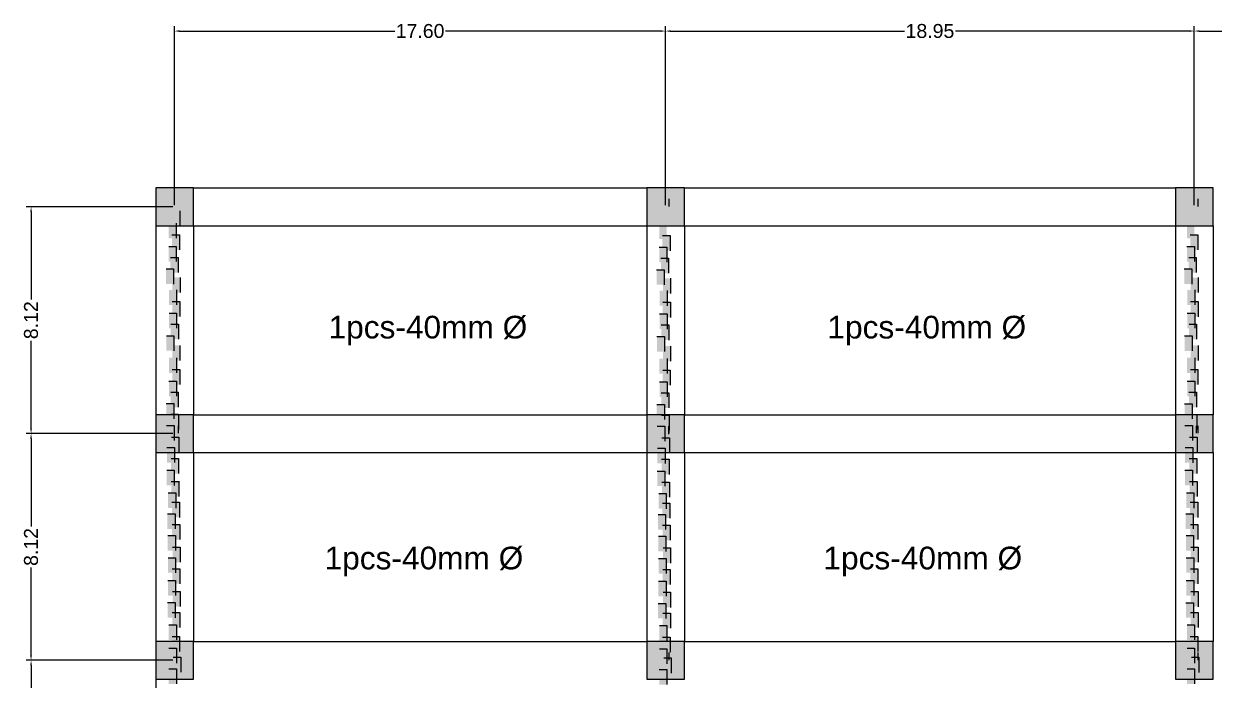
# Model space of a CAD drawing. Header units: millimetres. Extents: x 2391 to 3323, y 1596 to 2537.
# Drawn here: x 2774.3 to 2816.94, y 1987.11 to 2010.58 of the extents above; entities that cross this region are included whole.
import ezdxf

# ---------------------------------------------------------------- set-up
doc = ezdxf.new("R2010")
doc.units = ezdxf.units.MM
for name, color, linetype in [('columns', 250, 'Continuous'), ('dimensions', 203, 'Continuous'), ('Roof', 130, 'Continuous')]:
    doc.layers.add(name, color=color, linetype=linetype)
doc.styles.get("Standard").update_dxf_attribs({"font": 'arial.ttf'})

msp = doc.modelspace()

# ---------------------------------------------------------------- hatches: boundary and pattern name
at = {"layer": 'columns', "linetype": 'ByBlock', "lineweight": 13}
h = msp.add_hatch(color=256, dxfattribs=at)
h.dxf.hatch_style = 1
h.paths.add_polyline_path([(2779.032, 2004.704), (2779.032, 2003.35), (2780.386, 2003.35), (2780.386, 2004.704)])
h = msp.add_hatch(color=256, dxfattribs=at)
h.dxf.hatch_style = 1
h.paths.add_polyline_path([(2796.631, 2004.704), (2796.631, 2003.35), (2797.984, 2003.35), (2797.984, 2004.704)])
h = msp.add_hatch(color=256, dxfattribs=at)
h.dxf.hatch_style = 1
h.paths.add_polyline_path([(2815.583, 2004.704), (2815.583, 2003.35), (2816.937, 2003.35), (2816.937, 2004.704)])
h = msp.add_hatch(color=256, dxfattribs=at)
h.dxf.hatch_style = 1
h.paths.add_polyline_path([(2779.032, 1996.582), (2779.032, 1995.228), (2780.386, 1995.228), (2780.386, 1996.582)])
h = msp.add_hatch(color=256, dxfattribs=at)
h.dxf.hatch_style = 1
h.paths.add_polyline_path([(2796.631, 1996.582), (2796.631, 1995.228), (2797.984, 1995.228), (2797.984, 1996.582)])
h = msp.add_hatch(color=256, dxfattribs=at)
h.dxf.hatch_style = 1
h.paths.add_polyline_path([(2815.583, 1996.582), (2815.583, 1995.228), (2816.937, 1995.228), (2816.937, 1996.582)])
h = msp.add_hatch(color=256, dxfattribs=at)
h.dxf.hatch_style = 1
h.paths.add_polyline_path([(2779.032, 1988.459), (2779.032, 1987.105), (2780.386, 1987.105), (2780.386, 1988.459)])
h = msp.add_hatch(color=256, dxfattribs=at)
h.dxf.hatch_style = 1
h.paths.add_polyline_path([(2796.631, 1988.459), (2796.631, 1987.105), (2797.984, 1987.105), (2797.984, 1988.459)])
h = msp.add_hatch(color=256, dxfattribs=at)
h.dxf.hatch_style = 1
h.paths.add_polyline_path([(2815.583, 1988.459), (2815.583, 1987.105), (2816.937, 1987.105), (2816.937, 1988.459)])
at = {"layer": 'dimensions', "lineweight": 13, "ltscale": 0.25, "true_color": 0x000000}
h = msp.add_hatch(color=18, dxfattribs=at)
h.dxf.hatch_style = 1
h.paths.add_polyline_path([(2796.888, 2004.038), (2796.888, 2004.309), (2797.43, 2004.309), (2797.43, 2004.038)])
h = msp.add_hatch(color=18, dxfattribs=at)
h.dxf.hatch_style = 1
h.paths.add_polyline_path([(2815.841, 2004.038), (2815.841, 2004.309), (2816.382, 2004.309), (2816.382, 2004.038)])
h = msp.add_hatch(color=18, dxfattribs=at)
h.dxf.hatch_style = 1
h.paths.add_polyline_path([(2779.892, 2003.345), (2779.621, 2003.345), (2779.621, 2003.886), (2779.892, 2003.886)])
h = msp.add_hatch(color=18, dxfattribs=at)
h.dxf.hatch_style = 1
h.paths.add_polyline_path([(2779.768, 2002.903), (2779.497, 2002.903), (2779.497, 2003.445), (2779.768, 2003.445)])
h = msp.add_hatch(color=18, dxfattribs=at)
h.dxf.hatch_style = 1
h.paths.add_polyline_path([(2797.35, 2002.877), (2797.079, 2002.877), (2797.079, 2003.418), (2797.35, 2003.418)])
h = msp.add_hatch(color=18, dxfattribs=at)
h.dxf.hatch_style = 1
h.paths.add_polyline_path([(2816.265, 2002.902), (2815.994, 2002.902), (2815.994, 2003.444), (2816.265, 2003.444)])
h = msp.add_hatch(color=18, dxfattribs=at)
h.dxf.hatch_style = 1
h.paths.add_polyline_path([(2779.884, 2002.484), (2779.614, 2002.484), (2779.614, 2003.025), (2779.884, 2003.025)])
h = msp.add_hatch(color=18, dxfattribs=at)
h.dxf.hatch_style = 1
h.paths.add_polyline_path([(2797.467, 2002.457), (2797.196, 2002.457), (2797.196, 2002.999), (2797.467, 2002.999)])
h = msp.add_hatch(color=18, dxfattribs=at)
h.dxf.hatch_style = 1
h.paths.add_polyline_path([(2816.381, 2002.483), (2816.111, 2002.483), (2816.111, 2003.024), (2816.381, 2003.024)])
h = msp.add_hatch(color=18, dxfattribs=at)
h.dxf.hatch_style = 1
h.paths.add_polyline_path([(2779.769, 2002.067), (2779.498, 2002.067), (2779.498, 2002.609), (2779.769, 2002.609)])
h = msp.add_hatch(color=18, dxfattribs=at)
h.dxf.hatch_style = 1
h.paths.add_polyline_path([(2797.351, 2002.041), (2797.08, 2002.041), (2797.08, 2002.583), (2797.351, 2002.583)])
h = msp.add_hatch(color=18, dxfattribs=at)
h.dxf.hatch_style = 1
h.paths.add_polyline_path([(2816.266, 2002.066), (2815.995, 2002.066), (2815.995, 2002.608), (2816.266, 2002.608)])
h = msp.add_hatch(color=18, dxfattribs=at)
h.dxf.hatch_style = 1
h.paths.add_polyline_path([(2779.831, 2001.673), (2779.561, 2001.673), (2779.561, 2002.214), (2779.831, 2002.214)])
h = msp.add_hatch(color=18, dxfattribs=at)
h.dxf.hatch_style = 1
h.paths.add_polyline_path([(2797.414, 2001.646), (2797.143, 2001.646), (2797.143, 2002.188), (2797.414, 2002.188)])
h = msp.add_hatch(color=18, dxfattribs=at)
h.dxf.hatch_style = 1
h.paths.add_polyline_path([(2816.328, 2001.671), (2816.058, 2001.671), (2816.058, 2002.213), (2816.328, 2002.213)])
h = msp.add_hatch(color=18, dxfattribs=at)
h.dxf.hatch_style = 1
h.paths.add_polyline_path([(2779.673, 2001.26), (2779.403, 2001.26), (2779.403, 2001.802), (2779.673, 2001.802)])
h = msp.add_hatch(color=18, dxfattribs=at)
h.dxf.hatch_style = 1
h.paths.add_polyline_path([(2797.256, 2001.234), (2796.985, 2001.234), (2796.985, 2001.775), (2797.256, 2001.775)])
h = msp.add_hatch(color=18, dxfattribs=at)
h.dxf.hatch_style = 1
h.paths.add_polyline_path([(2816.17, 2001.259), (2815.9, 2001.259), (2815.9, 2001.801), (2816.17, 2001.801)])
h = msp.add_hatch(color=18, dxfattribs=at)
h.dxf.hatch_style = 1
h.paths.add_polyline_path([(2779.904, 2000.954), (2779.633, 2000.954), (2779.633, 2001.496), (2779.904, 2001.496)])
h = msp.add_hatch(color=18, dxfattribs=at)
h.dxf.hatch_style = 1
h.paths.add_polyline_path([(2797.486, 2000.928), (2797.216, 2000.928), (2797.216, 2001.469), (2797.486, 2001.469)])
h = msp.add_hatch(color=18, dxfattribs=at)
h.dxf.hatch_style = 1
h.paths.add_polyline_path([(2816.401, 2000.953), (2816.13, 2000.953), (2816.13, 2001.495), (2816.401, 2001.495)])
h = msp.add_hatch(color=18, dxfattribs=at)
h.dxf.hatch_style = 1
h.paths.add_polyline_path([(2779.78, 2000.513), (2779.509, 2000.513), (2779.509, 2001.054), (2779.78, 2001.054)])
h = msp.add_hatch(color=18, dxfattribs=at)
h.dxf.hatch_style = 1
h.paths.add_polyline_path([(2797.362, 2000.486), (2797.092, 2000.486), (2797.092, 2001.028), (2797.362, 2001.028)])
h = msp.add_hatch(color=18, dxfattribs=at)
h.dxf.hatch_style = 1
h.paths.add_polyline_path([(2816.277, 2000.512), (2816.006, 2000.512), (2816.006, 2001.053), (2816.277, 2001.053)])
h = msp.add_hatch(color=18, dxfattribs=at)
h.dxf.hatch_style = 1
h.paths.add_polyline_path([(2779.897, 2000.093), (2779.626, 2000.093), (2779.626, 2000.634), (2779.897, 2000.634)])
h = msp.add_hatch(color=18, dxfattribs=at)
h.dxf.hatch_style = 1
h.paths.add_polyline_path([(2797.479, 2000.067), (2797.208, 2000.067), (2797.208, 2000.608), (2797.479, 2000.608)])
h = msp.add_hatch(color=18, dxfattribs=at)
h.dxf.hatch_style = 1
h.paths.add_polyline_path([(2816.394, 2000.092), (2816.123, 2000.092), (2816.123, 2000.633), (2816.394, 2000.633)])
h = msp.add_hatch(color=18, dxfattribs=at)
h.dxf.hatch_style = 1
h.paths.add_polyline_path([(2779.781, 1999.677), (2779.51, 1999.677), (2779.51, 2000.218), (2779.781, 2000.218)])
h = msp.add_hatch(color=18, dxfattribs=at)
h.dxf.hatch_style = 1
h.paths.add_polyline_path([(2797.363, 1999.65), (2797.093, 1999.65), (2797.093, 2000.192), (2797.363, 2000.192)])
h = msp.add_hatch(color=18, dxfattribs=at)
h.dxf.hatch_style = 1
h.paths.add_polyline_path([(2816.278, 1999.676), (2816.007, 1999.676), (2816.007, 2000.217), (2816.278, 2000.217)])
h = msp.add_hatch(color=18, dxfattribs=at)
h.dxf.hatch_style = 1
h.paths.add_polyline_path([(2779.844, 1999.282), (2779.573, 1999.282), (2779.573, 1999.823), (2779.844, 1999.823)])
h = msp.add_hatch(color=18, dxfattribs=at)
h.dxf.hatch_style = 1
h.paths.add_polyline_path([(2797.426, 1999.255), (2797.155, 1999.255), (2797.155, 1999.797), (2797.426, 1999.797)])
h = msp.add_hatch(color=18, dxfattribs=at)
h.dxf.hatch_style = 1
h.paths.add_polyline_path([(2816.341, 1999.281), (2816.07, 1999.281), (2816.07, 1999.822), (2816.341, 1999.822)])
h = msp.add_hatch(color=18, dxfattribs=at)
h.dxf.hatch_style = 1
h.paths.add_polyline_path([(2779.686, 1998.869), (2779.415, 1998.869), (2779.415, 1999.411), (2779.686, 1999.411)])
h = msp.add_hatch(color=18, dxfattribs=at)
h.dxf.hatch_style = 1
h.paths.add_polyline_path([(2797.268, 1998.843), (2796.997, 1998.843), (2796.997, 1999.385), (2797.268, 1999.385)])
h = msp.add_hatch(color=18, dxfattribs=at)
h.dxf.hatch_style = 1
h.paths.add_polyline_path([(2816.183, 1998.868), (2815.912, 1998.868), (2815.912, 1999.41), (2816.183, 1999.41)])
h = msp.add_hatch(color=18, dxfattribs=at)
h.dxf.hatch_style = 1
h.paths.add_polyline_path([(2779.901, 1998.521), (2779.63, 1998.521), (2779.63, 1999.062), (2779.901, 1999.062)])
h = msp.add_hatch(color=18, dxfattribs=at)
h.dxf.hatch_style = 1
h.paths.add_polyline_path([(2797.483, 1998.494), (2797.213, 1998.494), (2797.213, 1999.036), (2797.483, 1999.036)])
h = msp.add_hatch(color=18, dxfattribs=at)
h.dxf.hatch_style = 1
h.paths.add_polyline_path([(2816.398, 1998.52), (2816.127, 1998.52), (2816.127, 1999.061), (2816.398, 1999.061)])
h = msp.add_hatch(color=18, dxfattribs=at)
h.dxf.hatch_style = 1
h.paths.add_polyline_path([(2779.777, 1998.079), (2779.506, 1998.079), (2779.506, 1998.621), (2779.777, 1998.621)])
h = msp.add_hatch(color=18, dxfattribs=at)
h.dxf.hatch_style = 1
h.paths.add_polyline_path([(2797.36, 1998.053), (2797.089, 1998.053), (2797.089, 1998.594), (2797.36, 1998.594)])
h = msp.add_hatch(color=18, dxfattribs=at)
h.dxf.hatch_style = 1
h.paths.add_polyline_path([(2816.274, 1998.078), (2816.003, 1998.078), (2816.003, 1998.619), (2816.274, 1998.619)])
h = msp.add_hatch(color=18, dxfattribs=at)
h.dxf.hatch_style = 1
h.paths.add_polyline_path([(2779.894, 1997.659), (2779.623, 1997.659), (2779.623, 1998.201), (2779.894, 1998.201)])
h = msp.add_hatch(color=18, dxfattribs=at)
h.dxf.hatch_style = 1
h.paths.add_polyline_path([(2797.476, 1997.633), (2797.205, 1997.633), (2797.205, 1998.174), (2797.476, 1998.174)])
h = msp.add_hatch(color=18, dxfattribs=at)
h.dxf.hatch_style = 1
h.paths.add_polyline_path([(2816.391, 1997.658), (2816.12, 1997.658), (2816.12, 1998.2), (2816.391, 1998.2)])
h = msp.add_hatch(color=18, dxfattribs=at)
h.dxf.hatch_style = 1
h.paths.add_polyline_path([(2779.778, 1997.243), (2779.507, 1997.243), (2779.507, 1997.785), (2779.778, 1997.785)])
h = msp.add_hatch(color=18, dxfattribs=at)
h.dxf.hatch_style = 1
h.paths.add_polyline_path([(2797.36, 1997.217), (2797.09, 1997.217), (2797.09, 1997.758), (2797.36, 1997.758)])
h = msp.add_hatch(color=18, dxfattribs=at)
h.dxf.hatch_style = 1
h.paths.add_polyline_path([(2816.275, 1997.242), (2816.004, 1997.242), (2816.004, 1997.784), (2816.275, 1997.784)])
h = msp.add_hatch(color=18, dxfattribs=at)
h.dxf.hatch_style = 1
h.paths.add_polyline_path([(2779.683, 1996.436), (2779.412, 1996.436), (2779.412, 1996.977), (2779.683, 1996.977)])
h = msp.add_hatch(color=18, dxfattribs=at)
h.dxf.hatch_style = 1
h.paths.add_polyline_path([(2779.841, 1996.848), (2779.57, 1996.848), (2779.57, 1997.39), (2779.841, 1997.39)])
h = msp.add_hatch(color=18, dxfattribs=at)
h.dxf.hatch_style = 1
h.paths.add_polyline_path([(2797.423, 1996.822), (2797.153, 1996.822), (2797.153, 1997.363), (2797.423, 1997.363)])
h = msp.add_hatch(color=18, dxfattribs=at)
h.dxf.hatch_style = 1
h.paths.add_polyline_path([(2816.18, 1996.435), (2815.909, 1996.435), (2815.909, 1996.976), (2816.18, 1996.976)])
h = msp.add_hatch(color=18, dxfattribs=at)
h.dxf.hatch_style = 1
h.paths.add_polyline_path([(2816.338, 1996.847), (2816.067, 1996.847), (2816.067, 1997.389), (2816.338, 1997.389)])
h = msp.add_hatch(color=18, dxfattribs=at)
h.dxf.hatch_style = 1
h.paths.add_polyline_path([(2779.848, 1996.053), (2779.577, 1996.053), (2779.577, 1996.595), (2779.848, 1996.595)])
h = msp.add_hatch(color=18, dxfattribs=at)
h.dxf.hatch_style = 1
h.paths.add_polyline_path([(2797.265, 1996.409), (2796.994, 1996.409), (2796.994, 1996.951), (2797.265, 1996.951)])
h = msp.add_hatch(color=18, dxfattribs=at)
h.dxf.hatch_style = 1
h.paths.add_polyline_path([(2797.431, 1996.027), (2797.16, 1996.027), (2797.16, 1996.568), (2797.431, 1996.568)])
h = msp.add_hatch(color=18, dxfattribs=at)
h.dxf.hatch_style = 1
h.paths.add_polyline_path([(2816.345, 1996.052), (2816.074, 1996.052), (2816.074, 1996.593), (2816.345, 1996.593)])
h = msp.add_hatch(color=18, dxfattribs=at)
h.dxf.hatch_style = 1
h.paths.add_polyline_path([(2779.289, 1995.916), (2779.289, 1996.186), (2779.831, 1996.186), (2779.831, 1995.916)])
h = msp.add_hatch(color=18, dxfattribs=at)
h.dxf.hatch_style = 1
h.paths.add_polyline_path([(2779.694, 1995.655), (2779.423, 1995.655), (2779.423, 1996.197), (2779.694, 1996.197)])
h = msp.add_hatch(color=18, dxfattribs=at)
h.dxf.hatch_style = 1
h.paths.add_polyline_path([(2796.872, 1995.889), (2796.872, 1996.16), (2797.413, 1996.16), (2797.413, 1995.889)])
h = msp.add_hatch(color=18, dxfattribs=at)
h.dxf.hatch_style = 1
h.paths.add_polyline_path([(2796.888, 1995.916), (2796.888, 1996.186), (2797.43, 1996.186), (2797.43, 1995.916)])
h = msp.add_hatch(color=18, dxfattribs=at)
h.dxf.hatch_style = 1
h.paths.add_polyline_path([(2797.276, 1995.629), (2797.005, 1995.629), (2797.005, 1996.17), (2797.276, 1996.17)])
h = msp.add_hatch(color=18, dxfattribs=at)
h.dxf.hatch_style = 1
h.paths.add_polyline_path([(2815.786, 1995.914), (2815.786, 1996.185), (2816.328, 1996.185), (2816.328, 1995.914)])
h = msp.add_hatch(color=18, dxfattribs=at)
h.dxf.hatch_style = 1
h.paths.add_polyline_path([(2815.841, 1995.916), (2815.841, 1996.186), (2816.382, 1996.186), (2816.382, 1995.916)])
h = msp.add_hatch(color=18, dxfattribs=at)
h.dxf.hatch_style = 1
h.paths.add_polyline_path([(2816.191, 1995.654), (2815.92, 1995.654), (2815.92, 1996.196), (2816.191, 1996.196)])
h = msp.add_hatch(color=18, dxfattribs=at)
h.dxf.hatch_style = 1
h.paths.add_polyline_path([(2779.863, 1995.239), (2779.592, 1995.239), (2779.592, 1995.78), (2779.863, 1995.78)])
h = msp.add_hatch(color=18, dxfattribs=at)
h.dxf.hatch_style = 1
h.paths.add_polyline_path([(2797.445, 1995.212), (2797.175, 1995.212), (2797.175, 1995.754), (2797.445, 1995.754)])
h = msp.add_hatch(color=18, dxfattribs=at)
h.dxf.hatch_style = 1
h.paths.add_polyline_path([(2816.36, 1995.238), (2816.089, 1995.238), (2816.089, 1995.779), (2816.36, 1995.779)])
h = msp.add_hatch(color=18, dxfattribs=at)
h.dxf.hatch_style = 1
h.paths.add_polyline_path([(2779.705, 1994.863), (2779.434, 1994.863), (2779.434, 1995.405), (2779.705, 1995.405)])
h = msp.add_hatch(color=18, dxfattribs=at)
h.dxf.hatch_style = 1
h.paths.add_polyline_path([(2797.287, 1994.837), (2797.016, 1994.837), (2797.016, 1995.378), (2797.287, 1995.378)])
h = msp.add_hatch(color=18, dxfattribs=at)
h.dxf.hatch_style = 1
h.paths.add_polyline_path([(2816.202, 1994.862), (2815.931, 1994.862), (2815.931, 1995.404), (2816.202, 1995.404)])
h = msp.add_hatch(color=18, dxfattribs=at)
h.dxf.hatch_style = 1
h.paths.add_polyline_path([(2779.851, 1994.47), (2779.58, 1994.47), (2779.58, 1995.011), (2779.851, 1995.011)])
h = msp.add_hatch(color=18, dxfattribs=at)
h.dxf.hatch_style = 1
h.paths.add_polyline_path([(2797.434, 1994.443), (2797.163, 1994.443), (2797.163, 1994.985), (2797.434, 1994.985)])
h = msp.add_hatch(color=18, dxfattribs=at)
h.dxf.hatch_style = 1
h.paths.add_polyline_path([(2816.348, 1994.469), (2816.078, 1994.469), (2816.078, 1995.01), (2816.348, 1995.01)])
h = msp.add_hatch(color=18, dxfattribs=at)
h.dxf.hatch_style = 1
h.paths.add_polyline_path([(2779.699, 1994.047), (2779.428, 1994.047), (2779.428, 1994.589), (2779.699, 1994.589)])
h = msp.add_hatch(color=18, dxfattribs=at)
h.dxf.hatch_style = 1
h.paths.add_polyline_path([(2797.281, 1994.021), (2797.011, 1994.021), (2797.011, 1994.562), (2797.281, 1994.562)])
h = msp.add_hatch(color=18, dxfattribs=at)
h.dxf.hatch_style = 1
h.paths.add_polyline_path([(2816.196, 1994.046), (2815.925, 1994.046), (2815.925, 1994.588), (2816.196, 1994.588)])
h = msp.add_hatch(color=18, dxfattribs=at)
h.dxf.hatch_style = 1
h.paths.add_polyline_path([(2779.862, 1993.65), (2779.591, 1993.65), (2779.591, 1994.192), (2779.862, 1994.192)])
h = msp.add_hatch(color=18, dxfattribs=at)
h.dxf.hatch_style = 1
h.paths.add_polyline_path([(2779.864, 1993.653), (2779.593, 1993.653), (2779.593, 1994.194), (2779.864, 1994.194)])
h = msp.add_hatch(color=18, dxfattribs=at)
h.dxf.hatch_style = 1
h.paths.add_polyline_path([(2797.444, 1993.624), (2797.174, 1993.624), (2797.174, 1994.165), (2797.444, 1994.165)])
h = msp.add_hatch(color=18, dxfattribs=at)
h.dxf.hatch_style = 1
h.paths.add_polyline_path([(2797.446, 1993.626), (2797.175, 1993.626), (2797.175, 1994.168), (2797.446, 1994.168)])
h = msp.add_hatch(color=18, dxfattribs=at)
h.dxf.hatch_style = 1
h.paths.add_polyline_path([(2816.359, 1993.649), (2816.088, 1993.649), (2816.088, 1994.191), (2816.359, 1994.191)])
h = msp.add_hatch(color=18, dxfattribs=at)
h.dxf.hatch_style = 1
h.paths.add_polyline_path([(2816.361, 1993.652), (2816.09, 1993.652), (2816.09, 1994.193), (2816.361, 1994.193)])
h = msp.add_hatch(color=18, dxfattribs=at)
h.dxf.hatch_style = 1
h.paths.add_polyline_path([(2779.748, 1993.237), (2779.477, 1993.237), (2779.477, 1993.778), (2779.748, 1993.778)])
h = msp.add_hatch(color=18, dxfattribs=at)
h.dxf.hatch_style = 1
h.paths.add_polyline_path([(2797.33, 1993.21), (2797.06, 1993.21), (2797.06, 1993.752), (2797.33, 1993.752)])
h = msp.add_hatch(color=18, dxfattribs=at)
h.dxf.hatch_style = 1
h.paths.add_polyline_path([(2816.245, 1993.236), (2815.974, 1993.236), (2815.974, 1993.777), (2816.245, 1993.777)])
h = msp.add_hatch(color=18, dxfattribs=at)
h.dxf.hatch_style = 1
h.paths.add_polyline_path([(2779.883, 1992.902), (2779.613, 1992.902), (2779.613, 1993.444), (2779.883, 1993.444)])
h = msp.add_hatch(color=18, dxfattribs=at)
h.dxf.hatch_style = 1
h.paths.add_polyline_path([(2797.466, 1992.876), (2797.195, 1992.876), (2797.195, 1993.417), (2797.466, 1993.417)])
h = msp.add_hatch(color=18, dxfattribs=at)
h.dxf.hatch_style = 1
h.paths.add_polyline_path([(2816.38, 1992.901), (2816.11, 1992.901), (2816.11, 1993.443), (2816.38, 1993.443)])
h = msp.add_hatch(color=18, dxfattribs=at)
h.dxf.hatch_style = 1
h.paths.add_polyline_path([(2779.725, 1992.49), (2779.454, 1992.49), (2779.454, 1993.031), (2779.725, 1993.031)])
h = msp.add_hatch(color=18, dxfattribs=at)
h.dxf.hatch_style = 1
h.paths.add_polyline_path([(2797.308, 1992.463), (2797.037, 1992.463), (2797.037, 1993.005), (2797.308, 1993.005)])
h = msp.add_hatch(color=18, dxfattribs=at)
h.dxf.hatch_style = 1
h.paths.add_polyline_path([(2816.222, 1992.489), (2815.951, 1992.489), (2815.951, 1993.03), (2816.222, 1993.03)])
h = msp.add_hatch(color=18, dxfattribs=at)
h.dxf.hatch_style = 1
h.paths.add_polyline_path([(2779.891, 1992.107), (2779.62, 1992.107), (2779.62, 1992.649), (2779.891, 1992.649)])
h = msp.add_hatch(color=18, dxfattribs=at)
h.dxf.hatch_style = 1
h.paths.add_polyline_path([(2797.473, 1992.081), (2797.202, 1992.081), (2797.202, 1992.622), (2797.473, 1992.622)])
h = msp.add_hatch(color=18, dxfattribs=at)
h.dxf.hatch_style = 1
h.paths.add_polyline_path([(2816.388, 1992.106), (2816.117, 1992.106), (2816.117, 1992.648), (2816.388, 1992.648)])
h = msp.add_hatch(color=18, dxfattribs=at)
h.dxf.hatch_style = 1
h.paths.add_polyline_path([(2779.736, 1991.71), (2779.465, 1991.71), (2779.465, 1992.251), (2779.736, 1992.251)])
h = msp.add_hatch(color=18, dxfattribs=at)
h.dxf.hatch_style = 1
h.paths.add_polyline_path([(2797.319, 1991.683), (2797.048, 1991.683), (2797.048, 1992.225), (2797.319, 1992.225)])
h = msp.add_hatch(color=18, dxfattribs=at)
h.dxf.hatch_style = 1
h.paths.add_polyline_path([(2816.233, 1991.708), (2815.963, 1991.708), (2815.963, 1992.25), (2816.233, 1992.25)])
h = msp.add_hatch(color=18, dxfattribs=at)
h.dxf.hatch_style = 1
h.paths.add_polyline_path([(2779.747, 1990.917), (2779.476, 1990.917), (2779.476, 1991.459), (2779.747, 1991.459)])
h = msp.add_hatch(color=18, dxfattribs=at)
h.dxf.hatch_style = 1
h.paths.add_polyline_path([(2779.905, 1991.293), (2779.635, 1991.293), (2779.635, 1991.834), (2779.905, 1991.834)])
h = msp.add_hatch(color=18, dxfattribs=at)
h.dxf.hatch_style = 1
h.paths.add_polyline_path([(2797.33, 1990.891), (2797.059, 1990.891), (2797.059, 1991.432), (2797.33, 1991.432)])
h = msp.add_hatch(color=18, dxfattribs=at)
h.dxf.hatch_style = 1
h.paths.add_polyline_path([(2797.488, 1991.267), (2797.217, 1991.267), (2797.217, 1991.808), (2797.488, 1991.808)])
h = msp.add_hatch(color=18, dxfattribs=at)
h.dxf.hatch_style = 1
h.paths.add_polyline_path([(2816.244, 1990.916), (2815.973, 1990.916), (2815.973, 1991.458), (2816.244, 1991.458)])
h = msp.add_hatch(color=18, dxfattribs=at)
h.dxf.hatch_style = 1
h.paths.add_polyline_path([(2816.402, 1991.292), (2816.132, 1991.292), (2816.132, 1991.833), (2816.402, 1991.833)])
h = msp.add_hatch(color=18, dxfattribs=at)
h.dxf.hatch_style = 1
h.paths.add_polyline_path([(2779.894, 1990.524), (2779.623, 1990.524), (2779.623, 1991.065), (2779.894, 1991.065)])
h = msp.add_hatch(color=18, dxfattribs=at)
h.dxf.hatch_style = 1
h.paths.add_polyline_path([(2797.476, 1990.497), (2797.205, 1990.497), (2797.205, 1991.039), (2797.476, 1991.039)])
h = msp.add_hatch(color=18, dxfattribs=at)
h.dxf.hatch_style = 1
h.paths.add_polyline_path([(2816.391, 1990.523), (2816.12, 1990.523), (2816.12, 1991.064), (2816.391, 1991.064)])
h = msp.add_hatch(color=18, dxfattribs=at)
h.dxf.hatch_style = 1
h.paths.add_polyline_path([(2779.741, 1990.101), (2779.47, 1990.101), (2779.47, 1990.643), (2779.741, 1990.643)])
h = msp.add_hatch(color=18, dxfattribs=at)
h.dxf.hatch_style = 1
h.paths.add_polyline_path([(2797.324, 1990.075), (2797.053, 1990.075), (2797.053, 1990.616), (2797.324, 1990.616)])
h = msp.add_hatch(color=18, dxfattribs=at)
h.dxf.hatch_style = 1
h.paths.add_polyline_path([(2816.238, 1990.1), (2815.968, 1990.1), (2815.968, 1990.642), (2816.238, 1990.642)])
h = msp.add_hatch(color=18, dxfattribs=at)
h.dxf.hatch_style = 1
h.paths.add_polyline_path([(2779.904, 1989.704), (2779.634, 1989.704), (2779.634, 1990.246), (2779.904, 1990.246)])
h = msp.add_hatch(color=18, dxfattribs=at)
h.dxf.hatch_style = 1
h.paths.add_polyline_path([(2797.487, 1989.678), (2797.216, 1989.678), (2797.216, 1990.219), (2797.487, 1990.219)])
h = msp.add_hatch(color=18, dxfattribs=at)
h.dxf.hatch_style = 1
h.paths.add_polyline_path([(2816.401, 1989.703), (2816.131, 1989.703), (2816.131, 1990.245), (2816.401, 1990.245)])
h = msp.add_hatch(color=18, dxfattribs=at)
h.dxf.hatch_style = 1
h.paths.add_polyline_path([(2779.729, 1989.306), (2779.459, 1989.306), (2779.459, 1989.848), (2779.729, 1989.848)])
h = msp.add_hatch(color=18, dxfattribs=at)
h.dxf.hatch_style = 1
h.paths.add_polyline_path([(2797.312, 1989.28), (2797.041, 1989.28), (2797.041, 1989.821), (2797.312, 1989.821)])
h = msp.add_hatch(color=18, dxfattribs=at)
h.dxf.hatch_style = 1
h.paths.add_polyline_path([(2816.227, 1989.305), (2815.956, 1989.305), (2815.956, 1989.847), (2816.227, 1989.847)])
h = msp.add_hatch(color=18, dxfattribs=at)
h.dxf.hatch_style = 1
h.paths.add_polyline_path([(2779.897, 1988.956), (2779.626, 1988.956), (2779.626, 1989.498), (2779.897, 1989.498)])
h = msp.add_hatch(color=18, dxfattribs=at)
h.dxf.hatch_style = 1
h.paths.add_polyline_path([(2797.48, 1988.93), (2797.209, 1988.93), (2797.209, 1989.471), (2797.48, 1989.471)])
h = msp.add_hatch(color=18, dxfattribs=at)
h.dxf.hatch_style = 1
h.paths.add_polyline_path([(2816.394, 1988.955), (2816.123, 1988.955), (2816.123, 1989.497), (2816.394, 1989.497)])
h = msp.add_hatch(color=18, dxfattribs=at)
h.dxf.hatch_style = 1
h.paths.add_polyline_path([(2779.773, 1988.515), (2779.502, 1988.515), (2779.502, 1989.056), (2779.773, 1989.056)])
h = msp.add_hatch(color=18, dxfattribs=at)
h.dxf.hatch_style = 1
h.paths.add_polyline_path([(2797.356, 1988.488), (2797.085, 1988.488), (2797.085, 1989.03), (2797.356, 1989.03)])
h = msp.add_hatch(color=18, dxfattribs=at)
h.dxf.hatch_style = 1
h.paths.add_polyline_path([(2816.27, 1988.513), (2816, 1988.513), (2816, 1989.055), (2816.27, 1989.055)])
h = msp.add_hatch(color=18, dxfattribs=at)
h.dxf.hatch_style = 1
h.paths.add_polyline_path([(2779.89, 1988.095), (2779.619, 1988.095), (2779.619, 1988.636), (2779.89, 1988.636)])
h = msp.add_hatch(color=18, dxfattribs=at)
h.dxf.hatch_style = 1
h.paths.add_polyline_path([(2797.472, 1988.068), (2797.202, 1988.068), (2797.202, 1988.61), (2797.472, 1988.61)])
h = msp.add_hatch(color=18, dxfattribs=at)
h.dxf.hatch_style = 1
h.paths.add_polyline_path([(2816.387, 1988.094), (2816.116, 1988.094), (2816.116, 1988.635), (2816.387, 1988.635)])
h = msp.add_hatch(color=18, dxfattribs=at)
h.dxf.hatch_style = 1
h.paths.add_polyline_path([(2779.774, 1987.679), (2779.503, 1987.679), (2779.503, 1988.22), (2779.774, 1988.22)])
h = msp.add_hatch(color=18, dxfattribs=at)
h.dxf.hatch_style = 1
h.paths.add_polyline_path([(2796.888, 1987.793), (2796.888, 1988.064), (2797.43, 1988.064), (2797.43, 1987.793)])
h = msp.add_hatch(color=18, dxfattribs=at)
h.dxf.hatch_style = 1
h.paths.add_polyline_path([(2797.357, 1987.652), (2797.086, 1987.652), (2797.086, 1988.194), (2797.357, 1988.194)])
h = msp.add_hatch(color=18, dxfattribs=at)
h.dxf.hatch_style = 1
h.paths.add_polyline_path([(2815.841, 1987.793), (2815.841, 1988.064), (2816.382, 1988.064), (2816.382, 1987.793)])
h = msp.add_hatch(color=18, dxfattribs=at)
h.dxf.hatch_style = 1
h.paths.add_polyline_path([(2816.271, 1987.678), (2816, 1987.678), (2816, 1988.219), (2816.271, 1988.219)])
h = msp.add_hatch(color=18, dxfattribs=at)
h.dxf.hatch_style = 1
h.paths.add_polyline_path([(2779.93, 1987.352), (2779.659, 1987.352), (2779.659, 1987.893), (2779.93, 1987.893)])
h = msp.add_hatch(color=18, dxfattribs=at)
h.dxf.hatch_style = 1
h.paths.add_polyline_path([(2797.512, 1987.325), (2797.242, 1987.325), (2797.242, 1987.867), (2797.512, 1987.867)])
h = msp.add_hatch(color=18, dxfattribs=at)
h.dxf.hatch_style = 1
h.paths.add_polyline_path([(2816.427, 1987.351), (2816.156, 1987.351), (2816.156, 1987.892), (2816.427, 1987.892)])
h = msp.add_hatch(color=18, dxfattribs=at)
h.dxf.hatch_style = 1
h.paths.add_polyline_path([(2779.772, 1986.939), (2779.501, 1986.939), (2779.501, 1987.481), (2779.772, 1987.481)])
h = msp.add_hatch(color=18, dxfattribs=at)
h.dxf.hatch_style = 1
h.paths.add_polyline_path([(2797.354, 1986.913), (2797.083, 1986.913), (2797.083, 1987.454), (2797.354, 1987.454)])
h = msp.add_hatch(color=18, dxfattribs=at)
h.dxf.hatch_style = 1
h.paths.add_polyline_path([(2816.269, 1986.938), (2815.998, 1986.938), (2815.998, 1987.48), (2816.269, 1987.48)])

# ---------------------------------------------------------------- linework, layer by layer
at = {"layer": 'columns', "linetype": 'ByBlock', "lineweight": 13}
for p, q in [((2780.386, 2004.704), (2779.032, 2004.704)), ((2779.032, 2004.704), (2779.032, 2003.35)), ((2780.386, 2003.35), (2780.386, 2004.704)), ((2797.984, 2004.704), (2796.631, 2004.704)), ((2796.631, 2004.704), (2796.631, 2003.35)), ((2797.984, 2003.35), (2797.984, 2004.704)), ((2816.937, 2004.704), (2815.583, 2004.704)), ((2815.583, 2004.704), (2815.583, 2003.35)), ((2816.937, 2003.35), (2816.937, 2004.704)), ((2779.032, 2003.35), (2780.386, 2003.35)), ((2796.631, 2003.35), (2797.984, 2003.35)), ((2815.583, 2003.35), (2816.937, 2003.35)), ((2780.386, 1996.582), (2779.032, 1996.582)), ((2779.032, 1996.582), (2779.032, 1995.228)), ((2780.386, 1995.228), (2780.386, 1996.582)), ((2797.984, 1996.582), (2796.631, 1996.582)), ((2796.631, 1996.582), (2796.631, 1995.228)), ((2797.984, 1995.228), (2797.984, 1996.582)), ((2816.937, 1996.582), (2815.583, 1996.582)), ((2815.583, 1996.582), (2815.583, 1995.228)), ((2816.937, 1995.228), (2816.937, 1996.582)), ((2779.032, 1995.228), (2780.386, 1995.228)), ((2796.631, 1995.228), (2797.984, 1995.228)), ((2815.583, 1995.228), (2816.937, 1995.228)), ((2780.386, 1988.459), (2779.032, 1988.459)), ((2779.032, 1988.459), (2779.032, 1987.105)), ((2780.386, 1987.105), (2780.386, 1988.459)), ((2797.984, 1988.459), (2796.631, 1988.459)), ((2796.631, 1988.459), (2796.631, 1987.105)), ((2797.984, 1987.105), (2797.984, 1988.459)), ((2816.937, 1988.459), (2815.583, 1988.459)), ((2815.583, 1988.459), (2815.583, 1987.105)), ((2816.937, 1987.105), (2816.937, 1988.459)), ((2779.032, 1987.105), (2780.386, 1987.105)), ((2796.631, 1987.105), (2797.984, 1987.105)), ((2815.583, 1987.105), (2816.937, 1987.105))]:
    msp.add_line(p, q, dxfattribs=at)
at = {"layer": 'dimensions', "linetype": 'ByBlock', "lineweight": 13}
for p, q in [((2779.709, 2004.09), (2779.709, 2010.504)), ((2779.889, 2010.324), (2787.599, 2010.324)), ((2797.128, 2010.324), (2789.417, 2010.324)), ((2797.308, 2004.09), (2797.308, 2010.504)), ((2797.308, 2004.09), (2797.308, 2010.504)), ((2797.488, 2010.324), (2805.872, 2010.324)), ((2816.08, 2010.324), (2807.696, 2010.324)), ((2816.26, 2004.09), (2816.26, 2010.504)), ((2816.26, 2004.09), (2816.26, 2010.504)), ((2816.44, 2010.324), (2824.15, 2010.324)), ((2779.646, 2004.027), (2774.384, 2004.027)), ((2774.564, 2003.847), (2774.564, 2000.703)), ((2774.564, 1996.085), (2774.564, 1999.229)), ((2779.646, 1995.905), (2774.384, 1995.905)), ((2779.646, 1995.905), (2774.384, 1995.905)), ((2774.564, 1995.725), (2774.564, 1992.581)), ((2774.564, 1987.962), (2774.564, 1991.106)), ((2779.646, 1987.782), (2774.384, 1987.782)), ((2779.646, 1987.782), (2774.384, 1987.782)), ((2774.564, 1987.602), (2774.564, 1984.458))]:
    msp.add_line(p, q, dxfattribs=at)
at = {"layer": 'dimensions', "color": 18, "lineweight": 13, "ltscale": 0.25, "true_color": 0x000000}
for p, q in [((2797.43, 2004.309), (2797.43, 2004.038)), ((2816.382, 2004.309), (2816.382, 2004.038)), ((2779.892, 2003.886), (2779.892, 2003.345)), ((2779.768, 2003.445), (2779.768, 2002.903)), ((2779.614, 2003.025), (2779.884, 2003.025)), ((2779.884, 2003.025), (2779.884, 2002.484)), ((2797.196, 2002.999), (2797.467, 2002.999)), ((2797.467, 2002.999), (2797.467, 2002.457)), ((2816.111, 2003.024), (2816.381, 2003.024)), ((2816.381, 2003.024), (2816.381, 2002.483)), ((2779.498, 2002.609), (2779.769, 2002.609)), ((2779.769, 2002.609), (2779.769, 2002.067)), ((2797.08, 2002.583), (2797.351, 2002.583)), ((2797.351, 2002.583), (2797.351, 2002.041)), ((2815.995, 2002.608), (2816.266, 2002.608)), ((2816.266, 2002.608), (2816.266, 2002.066)), ((2779.561, 2002.214), (2779.831, 2002.214)), ((2779.831, 2002.214), (2779.831, 2001.673)), ((2797.143, 2002.188), (2797.414, 2002.188)), ((2797.414, 2002.188), (2797.414, 2001.646)), ((2816.058, 2002.213), (2816.328, 2002.213)), ((2816.328, 2002.213), (2816.328, 2001.671)), ((2779.403, 2001.802), (2779.673, 2001.802)), ((2779.673, 2001.802), (2779.673, 2001.26)), ((2796.985, 2001.775), (2797.256, 2001.775)), ((2797.256, 2001.775), (2797.256, 2001.234)), ((2815.9, 2001.801), (2816.17, 2001.801)), ((2816.17, 2001.801), (2816.17, 2001.259)), ((2779.904, 2001.496), (2779.904, 2000.954)), ((2797.486, 2001.469), (2797.486, 2000.928)), ((2816.401, 2001.495), (2816.401, 2000.953)), ((2779.78, 2001.054), (2779.78, 2000.513)), ((2797.362, 2001.028), (2797.362, 2000.486)), ((2816.277, 2001.053), (2816.277, 2000.512)), ((2779.626, 2000.634), (2779.897, 2000.634)), ((2779.897, 2000.634), (2779.897, 2000.093)), ((2797.208, 2000.608), (2797.479, 2000.608)), ((2797.479, 2000.608), (2797.479, 2000.067)), ((2816.123, 2000.633), (2816.394, 2000.633)), ((2816.394, 2000.633), (2816.394, 2000.092)), ((2779.51, 2000.218), (2779.781, 2000.218)), ((2779.781, 2000.218), (2779.781, 1999.677)), ((2797.093, 2000.192), (2797.363, 2000.192)), ((2797.363, 2000.192), (2797.363, 1999.65)), ((2816.007, 2000.217), (2816.278, 2000.217)), ((2816.278, 2000.217), (2816.278, 1999.676)), ((2779.573, 1999.823), (2779.844, 1999.823)), ((2779.844, 1999.823), (2779.844, 1999.282)), ((2797.155, 1999.797), (2797.426, 1999.797)), ((2797.426, 1999.797), (2797.426, 1999.255)), ((2816.07, 1999.822), (2816.341, 1999.822)), ((2816.341, 1999.822), (2816.341, 1999.281)), ((2779.415, 1999.411), (2779.686, 1999.411)), ((2779.686, 1999.411), (2779.686, 1998.869)), ((2796.997, 1999.385), (2797.268, 1999.385)), ((2797.268, 1999.385), (2797.268, 1998.843)), ((2815.912, 1999.41), (2816.183, 1999.41)), ((2816.183, 1999.41), (2816.183, 1998.868)), ((2779.901, 1999.062), (2779.901, 1998.521)), ((2797.483, 1999.036), (2797.483, 1998.494)), ((2816.398, 1999.061), (2816.398, 1998.52)), ((2779.777, 1998.621), (2779.777, 1998.079)), ((2797.36, 1998.594), (2797.36, 1998.053)), ((2816.274, 1998.619), (2816.274, 1998.078)), ((2779.623, 1998.201), (2779.894, 1998.201)), ((2779.894, 1998.201), (2779.894, 1997.659)), ((2797.205, 1998.174), (2797.476, 1998.174)), ((2797.476, 1998.174), (2797.476, 1997.633)), ((2816.12, 1998.2), (2816.391, 1998.2)), ((2816.391, 1998.2), (2816.391, 1997.658)), ((2779.507, 1997.785), (2779.778, 1997.785)), ((2779.778, 1997.785), (2779.778, 1997.243)), ((2797.09, 1997.758), (2797.36, 1997.758)), ((2797.36, 1997.758), (2797.36, 1997.217)), ((2816.004, 1997.784), (2816.275, 1997.784)), ((2816.275, 1997.784), (2816.275, 1997.242)), ((2779.412, 1996.977), (2779.683, 1996.977)), ((2779.57, 1997.39), (2779.841, 1997.39)), ((2779.683, 1996.977), (2779.683, 1996.436)), ((2779.841, 1997.39), (2779.841, 1996.848)), ((2797.153, 1997.363), (2797.423, 1997.363)), ((2797.423, 1997.363), (2797.423, 1996.822)), ((2815.909, 1996.976), (2816.18, 1996.976)), ((2816.067, 1997.389), (2816.338, 1997.389)), ((2816.18, 1996.976), (2816.18, 1996.435)), ((2816.338, 1997.389), (2816.338, 1996.847)), ((2779.577, 1996.595), (2779.848, 1996.595)), ((2779.848, 1996.595), (2779.848, 1996.053)), ((2796.994, 1996.951), (2797.265, 1996.951)), ((2797.16, 1996.568), (2797.431, 1996.568)), ((2797.265, 1996.951), (2797.265, 1996.409)), ((2797.431, 1996.568), (2797.431, 1996.027)), ((2816.074, 1996.593), (2816.345, 1996.593)), ((2816.345, 1996.593), (2816.345, 1996.052)), ((2779.423, 1996.197), (2779.694, 1996.197)), ((2779.694, 1996.197), (2779.694, 1995.655)), ((2779.831, 1996.186), (2779.831, 1995.916)), ((2797.005, 1996.17), (2797.276, 1996.17)), ((2797.276, 1996.17), (2797.276, 1995.629)), ((2797.413, 1996.16), (2797.413, 1995.889)), ((2797.43, 1996.186), (2797.43, 1995.916)), ((2815.92, 1996.196), (2816.191, 1996.196)), ((2816.191, 1996.196), (2816.191, 1995.654)), ((2816.328, 1996.185), (2816.328, 1995.914)), ((2816.382, 1996.186), (2816.382, 1995.916)), ((2779.592, 1995.78), (2779.863, 1995.78)), ((2779.863, 1995.78), (2779.863, 1995.239)), ((2797.175, 1995.754), (2797.445, 1995.754)), ((2797.445, 1995.754), (2797.445, 1995.212)), ((2816.089, 1995.779), (2816.36, 1995.779)), ((2816.36, 1995.779), (2816.36, 1995.238)), ((2779.434, 1995.405), (2779.705, 1995.405)), ((2779.705, 1995.405), (2779.705, 1994.863)), ((2797.016, 1995.378), (2797.287, 1995.378)), ((2797.287, 1995.378), (2797.287, 1994.837)), ((2815.931, 1995.404), (2816.202, 1995.404)), ((2816.202, 1995.404), (2816.202, 1994.862)), ((2779.58, 1995.011), (2779.851, 1995.011)), ((2779.851, 1995.011), (2779.851, 1994.47)), ((2797.163, 1994.985), (2797.434, 1994.985)), ((2797.434, 1994.985), (2797.434, 1994.443)), ((2816.078, 1995.01), (2816.348, 1995.01)), ((2816.348, 1995.01), (2816.348, 1994.469)), ((2779.428, 1994.589), (2779.699, 1994.589)), ((2779.699, 1994.589), (2779.699, 1994.047)), ((2797.011, 1994.562), (2797.281, 1994.562)), ((2797.281, 1994.562), (2797.281, 1994.021)), ((2815.925, 1994.588), (2816.196, 1994.588)), ((2816.196, 1994.588), (2816.196, 1994.046)), ((2779.591, 1994.192), (2779.862, 1994.192)), ((2779.862, 1994.192), (2779.862, 1993.65)), ((2779.864, 1994.194), (2779.864, 1993.653)), ((2797.174, 1994.165), (2797.444, 1994.165)), ((2797.444, 1994.165), (2797.444, 1993.624)), ((2797.446, 1994.168), (2797.446, 1993.626)), ((2816.088, 1994.191), (2816.359, 1994.191)), ((2816.359, 1994.191), (2816.359, 1993.649)), ((2816.361, 1994.193), (2816.361, 1993.652)), ((2779.477, 1993.778), (2779.748, 1993.778)), ((2779.748, 1993.778), (2779.748, 1993.237)), ((2797.06, 1993.752), (2797.33, 1993.752)), ((2797.33, 1993.752), (2797.33, 1993.21)), ((2815.974, 1993.777), (2816.245, 1993.777)), ((2816.245, 1993.777), (2816.245, 1993.236)), ((2779.613, 1993.444), (2779.883, 1993.444)), ((2779.883, 1993.444), (2779.883, 1992.902)), ((2797.195, 1993.417), (2797.466, 1993.417)), ((2797.466, 1993.417), (2797.466, 1992.876)), ((2816.11, 1993.443), (2816.38, 1993.443)), ((2816.38, 1993.443), (2816.38, 1992.901)), ((2779.454, 1993.031), (2779.725, 1993.031)), ((2779.725, 1993.031), (2779.725, 1992.49)), ((2797.037, 1993.005), (2797.308, 1993.005)), ((2797.308, 1993.005), (2797.308, 1992.463)), ((2815.951, 1993.03), (2816.222, 1993.03)), ((2816.222, 1993.03), (2816.222, 1992.489)), ((2779.62, 1992.649), (2779.891, 1992.649)), ((2779.891, 1992.649), (2779.891, 1992.107)), ((2797.202, 1992.622), (2797.473, 1992.622)), ((2797.473, 1992.622), (2797.473, 1992.081)), ((2816.117, 1992.648), (2816.388, 1992.648)), ((2816.388, 1992.648), (2816.388, 1992.106)), ((2779.465, 1992.251), (2779.736, 1992.251)), ((2779.736, 1992.251), (2779.736, 1991.71)), ((2797.048, 1992.225), (2797.319, 1992.225)), ((2797.319, 1992.225), (2797.319, 1991.683)), ((2815.963, 1992.25), (2816.233, 1992.25)), ((2816.233, 1992.25), (2816.233, 1991.708)), ((2779.476, 1991.459), (2779.747, 1991.459)), ((2779.635, 1991.834), (2779.905, 1991.834)), ((2779.747, 1991.459), (2779.747, 1990.917)), ((2779.905, 1991.834), (2779.905, 1991.293)), ((2797.059, 1991.432), (2797.33, 1991.432)), ((2797.217, 1991.808), (2797.488, 1991.808)), ((2797.33, 1991.432), (2797.33, 1990.891)), ((2797.488, 1991.808), (2797.488, 1991.267)), ((2815.973, 1991.458), (2816.244, 1991.458)), ((2816.132, 1991.833), (2816.402, 1991.833)), ((2816.244, 1991.458), (2816.244, 1990.916)), ((2816.402, 1991.833), (2816.402, 1991.292)), ((2779.623, 1991.065), (2779.894, 1991.065)), ((2779.894, 1991.065), (2779.894, 1990.524)), ((2797.205, 1991.039), (2797.476, 1991.039)), ((2797.476, 1991.039), (2797.476, 1990.497)), ((2816.12, 1991.064), (2816.391, 1991.064)), ((2816.391, 1991.064), (2816.391, 1990.523)), ((2779.47, 1990.643), (2779.741, 1990.643)), ((2779.741, 1990.643), (2779.741, 1990.101)), ((2797.053, 1990.616), (2797.324, 1990.616)), ((2797.324, 1990.616), (2797.324, 1990.075)), ((2815.968, 1990.642), (2816.238, 1990.642)), ((2816.238, 1990.642), (2816.238, 1990.1)), ((2779.634, 1990.246), (2779.904, 1990.246)), ((2779.904, 1990.246), (2779.904, 1989.704)), ((2797.216, 1990.219), (2797.487, 1990.219)), ((2797.487, 1990.219), (2797.487, 1989.678)), ((2816.131, 1990.245), (2816.401, 1990.245)), ((2816.401, 1990.245), (2816.401, 1989.703)), ((2779.459, 1989.848), (2779.729, 1989.848)), ((2779.729, 1989.848), (2779.729, 1989.306)), ((2797.041, 1989.821), (2797.312, 1989.821)), ((2797.312, 1989.821), (2797.312, 1989.28)), ((2815.956, 1989.847), (2816.227, 1989.847)), ((2816.227, 1989.847), (2816.227, 1989.305)), ((2779.626, 1989.498), (2779.897, 1989.498)), ((2779.897, 1989.498), (2779.897, 1988.956)), ((2797.209, 1989.471), (2797.48, 1989.471)), ((2797.48, 1989.471), (2797.48, 1988.93)), ((2816.123, 1989.497), (2816.394, 1989.497)), ((2816.394, 1989.497), (2816.394, 1988.955)), ((2779.502, 1989.056), (2779.773, 1989.056)), ((2779.773, 1989.056), (2779.773, 1988.515)), ((2797.085, 1989.03), (2797.356, 1989.03)), ((2797.356, 1989.03), (2797.356, 1988.488)), ((2816, 1989.055), (2816.27, 1989.055)), ((2816.27, 1989.055), (2816.27, 1988.513)), ((2779.619, 1988.636), (2779.89, 1988.636)), ((2779.89, 1988.636), (2779.89, 1988.095)), ((2797.202, 1988.61), (2797.472, 1988.61)), ((2797.472, 1988.61), (2797.472, 1988.068)), ((2816.116, 1988.635), (2816.387, 1988.635)), ((2816.387, 1988.635), (2816.387, 1988.094)), ((2779.503, 1988.22), (2779.774, 1988.22)), ((2779.774, 1988.22), (2779.774, 1987.679)), ((2797.086, 1988.194), (2797.357, 1988.194)), ((2797.357, 1988.194), (2797.357, 1987.652)), ((2797.43, 1988.064), (2797.43, 1987.793)), ((2816, 1988.219), (2816.271, 1988.219)), ((2816.271, 1988.219), (2816.271, 1987.678)), ((2816.382, 1988.064), (2816.382, 1987.793)), ((2779.659, 1987.893), (2779.93, 1987.893)), ((2779.93, 1987.893), (2779.93, 1987.352)), ((2797.242, 1987.867), (2797.512, 1987.867)), ((2797.512, 1987.867), (2797.512, 1987.325)), ((2816.156, 1987.892), (2816.427, 1987.892)), ((2816.427, 1987.892), (2816.427, 1987.351)), ((2779.501, 1987.481), (2779.772, 1987.481)), ((2779.772, 1987.481), (2779.772, 1986.939)), ((2797.083, 1987.454), (2797.354, 1987.454)), ((2797.354, 1987.454), (2797.354, 1986.913)), ((2815.998, 1987.48), (2816.269, 1987.48)), ((2816.269, 1987.48), (2816.269, 1986.938))]:
    msp.add_line(p, q, dxfattribs=at)
at = {"layer": 'dimensions', "lineweight": 13, "ltscale": 0.25}
for p, q in [((2779.032, 2003.35), (2779.032, 1996.582)), ((2780.386, 2003.35), (2780.386, 1996.582)), ((2796.631, 2003.35), (2796.631, 1996.582)), ((2797.984, 2003.35), (2797.984, 1996.582)), ((2815.583, 2003.35), (2815.583, 1996.582)), ((2816.937, 2003.35), (2816.937, 1996.582)), ((2779.032, 1995.228), (2779.032, 1988.459)), ((2780.386, 1995.228), (2780.386, 1988.459)), ((2796.631, 1995.228), (2796.631, 1988.459)), ((2797.984, 1995.228), (2797.984, 1988.459)), ((2815.583, 1995.228), (2815.583, 1988.459)), ((2816.937, 1995.228), (2816.937, 1988.459)), ((2779.032, 1987.105), (2779.032, 1980.337))]:
    msp.add_line(p, q, dxfattribs=at)
at = {"layer": 'dimensions', "linetype": 'ByBlock'}
for points in [[(2779.889, 2010.354), (2779.889, 2010.294), (2779.709, 2010.324)], [(2797.128, 2010.354), (2797.128, 2010.294), (2797.308, 2010.324)], [(2797.488, 2010.354), (2797.488, 2010.294), (2797.308, 2010.324)], [(2816.08, 2010.354), (2816.08, 2010.294), (2816.26, 2010.324)], [(2816.44, 2010.354), (2816.44, 2010.294), (2816.26, 2010.324)], [(2774.534, 2003.847), (2774.594, 2003.847), (2774.564, 2004.027)], [(2774.534, 1996.085), (2774.594, 1996.085), (2774.564, 1995.905)], [(2774.534, 1995.725), (2774.594, 1995.725), (2774.564, 1995.905)], [(2774.534, 1987.962), (2774.594, 1987.962), (2774.564, 1987.782)], [(2774.534, 1987.602), (2774.594, 1987.602), (2774.564, 1987.782)]]:
    msp.add_solid(points, dxfattribs=at)
at = {"layer": 'Roof', "lineweight": 13, "ltscale": 0.25}
for p, q in [((2780.386, 2004.704), (2796.631, 2004.704)), ((2797.984, 2004.704), (2815.583, 2004.704)), ((2779.032, 2003.35), (2779.032, 1996.582)), ((2779.032, 2003.35), (2779.032, 1996.582)), ((2780.386, 2003.35), (2796.631, 2003.35)), ((2780.386, 2003.35), (2780.386, 1996.582)), ((2780.386, 2003.35), (2780.386, 1996.582)), ((2796.631, 2003.35), (2796.631, 1996.582)), ((2796.631, 2003.35), (2796.631, 1996.582)), ((2797.984, 2003.35), (2815.583, 2003.35)), ((2797.984, 2003.35), (2797.984, 1996.582)), ((2797.985, 2003.35), (2797.985, 1996.582)), ((2815.583, 2003.35), (2815.583, 1996.582)), ((2815.583, 2003.35), (2815.583, 1996.582)), ((2816.937, 2003.35), (2816.937, 1996.582)), ((2780.386, 1996.582), (2796.631, 1996.582)), ((2797.984, 1996.582), (2815.583, 1996.582)), ((2779.032, 1995.228), (2779.032, 1988.459)), ((2779.032, 1995.228), (2779.032, 1988.459)), ((2780.386, 1995.228), (2796.631, 1995.228)), ((2780.386, 1995.228), (2780.386, 1988.459)), ((2780.386, 1995.228), (2780.386, 1988.459)), ((2796.631, 1995.228), (2796.631, 1988.459)), ((2796.631, 1995.228), (2796.631, 1988.459)), ((2797.984, 1995.228), (2815.583, 1995.228)), ((2797.984, 1995.228), (2797.984, 1988.459)), ((2797.985, 1995.228), (2797.985, 1988.459)), ((2815.583, 1995.228), (2815.583, 1988.459)), ((2815.583, 1995.228), (2815.583, 1988.459)), ((2816.937, 1995.228), (2816.937, 1988.459)), ((2780.386, 1988.459), (2796.631, 1988.459)), ((2797.984, 1988.459), (2815.583, 1988.459)), ((2779.032, 1987.105), (2779.032, 1980.337))]:
    msp.add_line(p, q, dxfattribs=at)

# ---------------------------------------------------------------- texts
at = {"layer": 'dimensions'}
for p in [(2785.226, 1999.312), (2803.108, 1999.312), (2785.084, 1991.04), (2802.965, 1991.04)]:
    msp.add_text('1pcs-40mm Ø', height=0.81225, dxfattribs=at).set_placement(p)
at = {"layer": 'dimensions', "linetype": 'ByBlock', "lineweight": 13, "char_height": 0.5, "attachment_point": 5}
for s, insert in [('\\A1;17.60', (2788.508, 2010.324)), ('\\A1;18.95', (2806.784, 2010.324))]:
    msp.add_mtext(s, dxfattribs=dict(at, insert=insert))
at = {"layer": 'dimensions', "linetype": 'ByBlock', "lineweight": 13, "char_height": 0.5, "attachment_point": 5, "rotation": 90}
for insert in [(2774.564, 1999.966), (2774.564, 1991.843)]:
    msp.add_mtext('\\A1;8.12', dxfattribs=dict(at, insert=insert))

doc.saveas('drawing.dxf')
